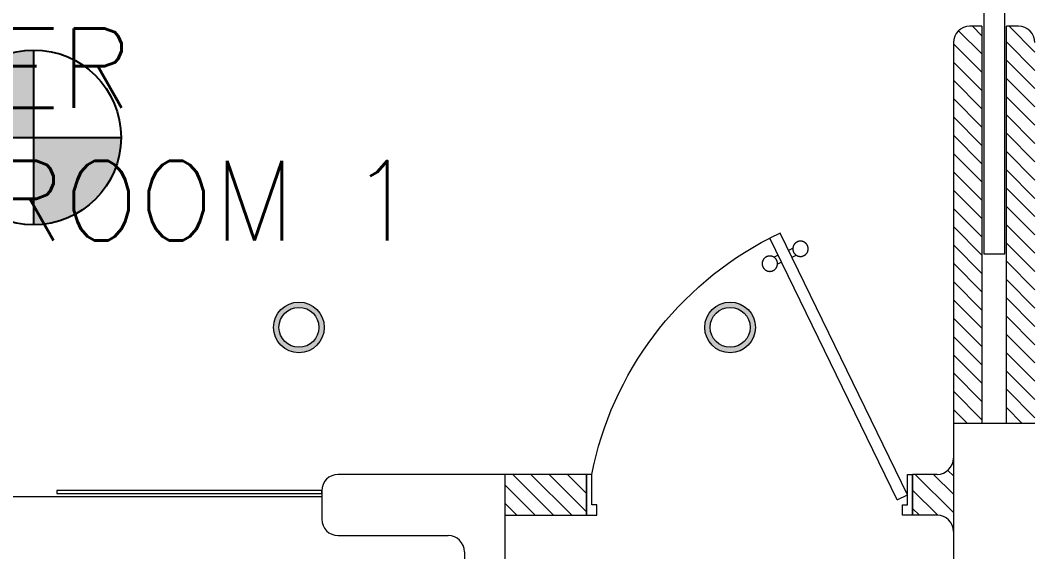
# Model space of a CAD drawing. Header units: metres. Extents: x 14 to 2416, y -346 to 476.
# Drawn here: x 141.987 to 144.464, y -134.518 to -133.213 of the extents above; entities that cross this region are included whole.
import ezdxf

# ---------------------------------------------------------------- set-up
doc = ezdxf.new("R2010")
doc.units = ezdxf.units.M
doc.linetypes.add('0', pattern=[0])
doc.layers.get('0').update_dxf_attribs({"linetype": '0', "lineweight": 20})
for name, color, linetype, lineweight in [('A-ANNO-TEXT', 20, 'Continuous', 13), ('A-DOOR', 35, 'Continuous', 5), ('A-WALL', 250, 'Continuous', 20), ('baños', 251, 'Continuous', 0), ('MAVA -LUMINARIAS', 1, 'Continuous', 18), ('PLF 01', 252, 'Continuous', 9), ('textos', 7, 'Continuous', 0)]:
    doc.layers.add(name, color=color, linetype=linetype, lineweight=lineweight)
doc.layers.add('MAVA Luminarias', color=1, linetype='Continuous')
doc.styles.get("Standard").update_dxf_attribs({"font": 'arial.ttf', "height": 0.1875})

# ---------------------------------------------------------------- blocks, each defined once
blk = doc.blocks.new('A$C3685e79b')
at = {"layer": 'A-DOOR'}
for p, q in [((0.0125, 0.05), (0.3248, 0.6926)), ((0.038, 0.0376), (0.3503, 0.6802)), ((0.3248, 0.6926), (0.3503, 0.6802)), ((0.3042, 0.6503), (0.294, 0.6552)), ((0.296, 0.6333), (0.2858, 0.6383)), ((0.3215, 0.621), (0.3317, 0.616)), ((0.3297, 0.6379), (0.3399, 0.6329)), ((0.038, 0.0376), (0.0125, 0.05))]:
    blk.add_line(p, q, dxfattribs=at)
for points in [[(0, 0), (0.025, 0), (0.025, 0.025), (0.0125, 0.025), (0.0125, 0.1), (0, 0.1), (0, 0)], [(0.8, 0), (0.775, 0), (0.775, 0.025), (0.7875, 0.025), (0.7875, 0.1), (0.8, 0.1), (0.8, 0)]]:
    blk.add_lwpolyline(points, dxfattribs=at)
blk.add_arc((-0.0309, -0.0619), 0.8343, 11.1901, 62.8126, dxfattribs=at)
for points in [[(0.294, 0.6539), (0.294, 0.659), (0.289, 0.6677), (0.2802, 0.6727), (0.2702, 0.6727), (0.2614, 0.6677), (0.2564, 0.6589), (0.2564, 0.6489), (0.2614, 0.6401), (0.2702, 0.6351), (0.2803, 0.6351), (0.289, 0.6401), (0.294, 0.6489), (0.294, 0.6539)], [(0.3693, 0.6173), (0.3693, 0.6224), (0.3642, 0.6311), (0.3555, 0.6361), (0.3454, 0.6361), (0.3367, 0.6311), (0.3316, 0.6224), (0.3317, 0.6123), (0.3367, 0.6035), (0.3454, 0.5985), (0.3555, 0.5985), (0.3643, 0.6036), (0.3693, 0.6123), (0.3693, 0.6173)]]:
    blk.add_open_spline(points, degree=2, dxfattribs=at)
blk = doc.blocks.new('PL BASE 2N NASAS 09')
at = {"layer": 'PLF 01'}
h = blk.add_hatch(dxfattribs=at)
h.set_pattern_fill('LINE', color=256, scale=0.01, angle=-45)
h.set_pattern_definition([(315, (0, 0.05), (0.0224506403, 0.0224506403), [])])
edge = h.paths.add_edge_path()
edge.add_line((169.8475, -7.4867), (169.9175, -7.4867))
edge.add_line((169.9175, -7.4867), (169.9175, -6.5117))
edge.add_line((169.9175, -6.5117), (169.8875, -6.5117))
edge.add_arc((169.8875, -6.5517), 0.04, 90, 180)
edge.add_line((169.8475, -6.5517), (169.8475, -7.4867))
edge = h.paths.add_edge_path()
edge.add_arc((170.0075, -6.5517), 0.04, 360, 450)
edge.add_line((170.0075, -6.5117), (169.9775, -6.5117))
edge.add_line((169.9775, -6.5117), (169.9775, -7.4867))
edge.add_line((169.9775, -7.4867), (170.0475, -7.4867))
edge.add_line((170.0475, -7.4867), (170.0475, -6.5517))
h = blk.add_hatch(dxfattribs=at)
h.set_pattern_fill('LINE', color=256, scale=0.01, angle=-45)
h.set_pattern_definition([(315, (-158.24565, -11.414657), (0.0224506403, 0.0224506403), [])])
h.paths.add_polyline_path([(168.7475, -7.6117), (168.7475, -7.7117), (168.9475, -7.7117), (168.9475, -7.6117)])
edge = h.paths.add_edge_path()
edge.add_arc((169.8075, -7.5717), 0.04, 270, 360, ccw=False)
edge.add_line((169.8075, -7.6117), (169.7475, -7.6117))
edge.add_line((169.7475, -7.6117), (169.7475, -7.7117))
edge.add_line((169.7475, -7.7117), (169.8075, -7.7117))
edge.add_arc((169.8075, -7.7517), 0.04, 0, 90, ccw=False)
edge.add_line((169.8475, -7.7517), (169.8475, -7.5717))
at = {"layer": 'A-DOOR'}
blk.add_lwpolyline([(169.9225, -6.1201), (169.9225, -7.0701), (169.9736, -7.0701), (169.9736, -6.1201)], close=True, dxfattribs=at)
at = {"layer": 'A-WALL'}
for p, q in [((169.9175, -6.5117), (169.8875, -6.5117)), ((169.9175, -6.5117), (169.9175, -7.4867)), ((170.0075, -6.5117), (169.9775, -6.5117)), ((169.9775, -7.4867), (169.9775, -6.5117)), ((169.8475, -6.5517), (169.8475, -7.4867)), ((169.8475, -7.4867), (169.8475, -8.9217)), ((170.0475, -7.4867), (169.8475, -7.4867)), ((168.9475, -7.6117), (168.3375, -7.6117)), ((168.7475, -8.9217), (168.7475, -7.6117)), ((168.9475, -7.7117), (168.9475, -7.6117)), ((169.8075, -7.6117), (169.7475, -7.6117)), ((169.7475, -7.7117), (169.7475, -7.6117)), ((169.7475, -7.7117), (169.7475, -7.6117)), ((168.2975, -7.6517), (168.2975, -7.7217)), ((168.7475, -7.7117), (168.9475, -7.7117)), ((169.8075, -7.7117), (169.7475, -7.7117)), ((168.3375, -7.7617), (168.6075, -7.7617)), ((168.6475, -7.8017), (168.6475, -8.9217))]:
    blk.add_line(p, q, dxfattribs=at)
for centre, start, end in [((169.8875, -6.5517), 90, 180), ((170.0075, -6.5517), 360, 90), ((169.8075, -7.5717), 270, 360), ((168.3375, -7.6517), 90, 180), ((168.3375, -7.7217), 180, 270), ((169.8075, -7.7517), 360, 90), ((168.6075, -7.8017), 360, 90)]:
    blk.add_arc(centre, 0.04, start, end, dxfattribs=at)
at = {"layer": 'baños'}
blk.add_line((166.7475, -7.6656), (168.2975, -7.6656), dxfattribs=at)
blk.add_lwpolyline([(168.2975, -7.651), (167.6475, -7.651), (167.6475, -7.6588), (168.2975, -7.6588)], close=True, dxfattribs=at)
at = {"color": 1, "xscale": -1}
blk.add_blockref('A$C3685e79b', (169.7475, -7.7117), dxfattribs=at)
at = {"layer": 'baños', "linetype": 'Continuous', "flags": 8}
for tag, p in [('MODELNUMBER', (167.1329, -5.6306, 0)), ('TRADENAME', (167.1329, -5.6307, 0)), ('PRODUCT', (167.1329, -5.6307, 0)), ('MATERIAL', (167.1329, -5.6307, 0)), ('MODELNUMBER', (168.3076, -5.6306, 0)), ('TRADENAME', (168.3076, -5.6307, 0)), ('PRODUCT', (168.3076, -5.6307, 0)), ('MATERIAL', (168.3076, -5.6307, 0))]:
    blk.add_attdef(tag, p, '', height=0.0000254, rotation=180.0001, dxfattribs=at)
at = {"layer": 'baños', "linetype": 'Continuous'}
for tag, p, rotation in [('MODELNUMBER', (169.2428, -19.7065), 180.0001), ('TRADENAME', (169.2428, -19.7064), 180.0001), ('MATERIAL', (169.243, -19.7063), 180.0001), ('PRODUCT', (169.243, -19.7064), 180.0001), ('MODELNUMBER', (169.9524, -19.7065), 179.9999), ('MATERIAL', (169.9524, -19.7063), 179.9999), ('TRADENAME', (169.9524, -19.7064), 179.9999), ('PRODUCT', (169.9524, -19.7064), 179.9999)]:
    blk.add_attdef(tag, p, '', height=0.0000254, rotation=rotation, dxfattribs=at)
at = {"layer": 'textos', "insert": (166.8454, -7.0371), "char_height": 0.195, "width": 1.854973, "attachment_point": 7}
blk.add_mtext('{\\Fromans|c0;MASTER BATHROOM 1}', dxfattribs=at)
blk = doc.blocks.new('PL MUEBLES 2N NASAS 09')
blk.add_blockref('PL BASE 2N NASAS 09', (49.9143, 62.717))
blk = doc.blocks.new('A$C595364de')
blk.add_blockref('PL MUEBLES 2N NASAS 09', (-199.5618, -36.6052))
blk = doc.blocks.new('downlight')
at = {"layer": 'MAVA -LUMINARIAS'}
h = blk.add_hatch(color=3, dxfattribs=at)
h.dxf.hatch_style = 1
h.paths.add_polyline_path([(-5.416, -22.4571, 1), (-5.2917, -22.4571, 1)])
h.paths.add_polyline_path([(-5.3048, -22.4571, -1), (-5.4029, -22.4571, -1)], flags=16)
at = {"layer": 'MAVA -LUMINARIAS', "color": 3}
for radius in [0.0622, 0.049]:
    blk.add_circle((-5.3539, -22.4571), radius, dxfattribs=at)
blk = doc.blocks.new('lum decorativa')
at = {"layer": 'MAVA Luminarias', "ltscale": 0.3, "transparency": 33554687}
h = blk.add_hatch(color=82, dxfattribs=at)
h.paths.add_polyline_path([(513802.93759, 2035251.33825, 0.414214), (513802.86392, 2035251.26459), (513802.93759, 2035251.26459)])
h.paths.add_polyline_path([(513802.93759, 2035251.19092, 0.414214), (513803.01125, 2035251.26459), (513802.93759, 2035251.26459)])
at = {"layer": 'MAVA Luminarias', "color": 82, "ltscale": 0.3, "transparency": 33554687}
for p, q in [((513802.93759, 2035251.33825), (513802.93759, 2035251.19092)), ((513802.86392, 2035251.26459), (513803.01125, 2035251.26459))]:
    blk.add_line(p, q, dxfattribs=at)
blk.add_circle((513802.93759, 2035251.26459), 0.07366, dxfattribs=at)

msp = doc.modelspace()

# ---------------------------------------------------------------- block references
at = {"layer": 'A-ANNO-TEXT'}
msp.add_blockref('A$C595364de', (124.0766, -152.828), dxfattribs=at)
msp.add_blockref('A$C595364de', (124.0766, -152.828), dxfattribs=at)
at = {"layer": 'MAVA Luminarias', "color": 82, "xscale": 2.91286913078865, "yscale": 2.91286913078865, "zscale": 2.91286913078865}
msp.add_blockref('lum decorativa', (-1496498.6965, -5928554.0826), dxfattribs=at)
msp.add_blockref('lum decorativa', (-1496498.6965, -5928554.0826), dxfattribs=at)
at = {"layer": 'MAVA Luminarias'}
for p in [(148.0245, -111.5098), (148.0245, -111.5098), (149.0827, -111.5098), (149.0827, -111.5098)]:
    msp.add_blockref('downlight', p, dxfattribs=at)

doc.saveas('drawing.dxf')
